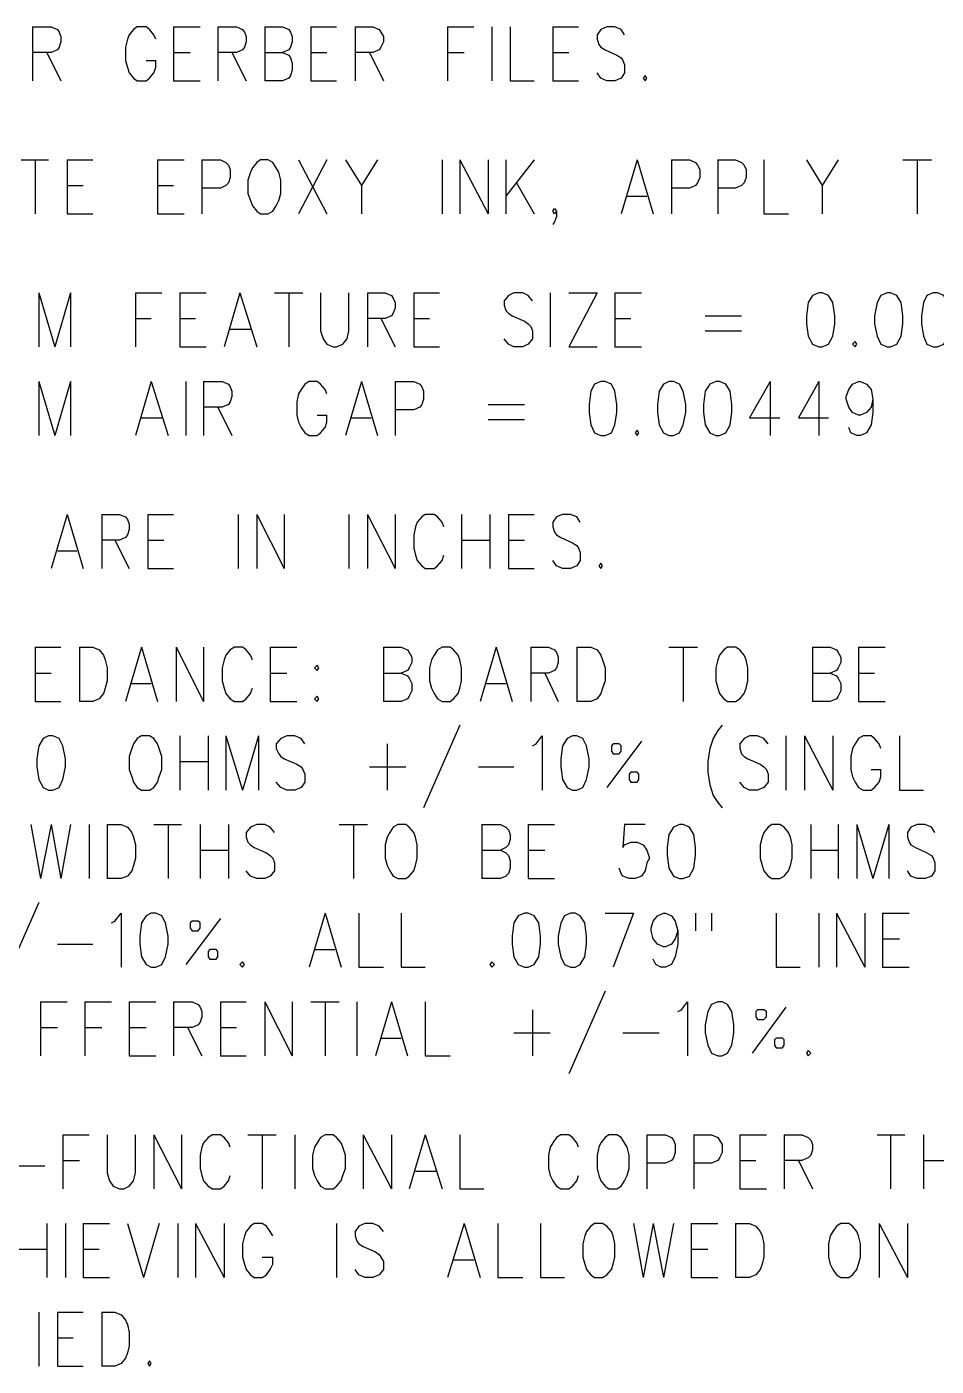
# Model space of a CAD drawing. Extents: x 11.9 to 28.1, y 10.8 to 21.2.
# Drawn here: x 25.146 to 26.172, y 16.639 to 18.15 of the extents above; entities that cross this region are included whole.
import ezdxf

# ---------------------------------------------------------------- set-up
doc = ezdxf.new("R2010")
doc.units = 0
doc.header["$MEASUREMENT"] = 0
doc.layers.add('LAYNR1', color=2, linetype='Continuous')

msp = doc.modelspace()

# ---------------------------------------------------------------- linework, layer by layer
at = {"layer": 'LAYNR1', "color": 7}
for points in [[(25.153, 18.15), (25.153, 18.089)], [(25.153, 18.15), (25.174, 18.15), (25.181, 18.147), (25.183, 18.144), (25.185, 18.139), (25.185, 18.133), (25.183, 18.127), (25.181, 18.124), (25.174, 18.121), (25.153, 18.121)], [(25.292, 18.136), (25.29, 18.141), (25.285, 18.147), (25.281, 18.15), (25.271, 18.15), (25.267, 18.147), (25.262, 18.141), (25.26, 18.136)], [(25.312, 18.15), (25.312, 18.089)], [(25.312, 18.15), (25.342, 18.15)], [(25.362, 18.15), (25.362, 18.089)], [(25.362, 18.15), (25.383, 18.15), (25.39, 18.147), (25.392, 18.144), (25.394, 18.139), (25.394, 18.133), (25.392, 18.127), (25.39, 18.124), (25.383, 18.121), (25.362, 18.121)], [(25.415, 18.15), (25.415, 18.089)], [(25.415, 18.15), (25.435, 18.15), (25.442, 18.147), (25.444, 18.144), (25.446, 18.139), (25.446, 18.133), (25.444, 18.127), (25.442, 18.124), (25.435, 18.121)], [(25.467, 18.15), (25.467, 18.089)], [(25.467, 18.15), (25.496, 18.15)], [(25.517, 18.15), (25.517, 18.089)], [(25.517, 18.15), (25.537, 18.15), (25.544, 18.147), (25.546, 18.144), (25.549, 18.139), (25.549, 18.133), (25.546, 18.127), (25.544, 18.124), (25.537, 18.121), (25.517, 18.121)], [(25.621, 18.15), (25.621, 18.089)], [(25.621, 18.15), (25.651, 18.15)], [(25.671, 18.15), (25.671, 18.089)], [(25.692, 18.15), (25.692, 18.089)], [(25.74, 18.15), (25.74, 18.089)], [(25.74, 18.15), (25.769, 18.15)], [(25.821, 18.141), (25.817, 18.147), (25.81, 18.15), (25.801, 18.15), (25.794, 18.147), (25.79, 18.141), (25.79, 18.136)], [(25.26, 18.136), (25.258, 18.127), (25.258, 18.112)], [(25.79, 18.136), (25.792, 18.13), (25.794, 18.127), (25.799, 18.124), (25.812, 18.118), (25.817, 18.115), (25.819, 18.112)], [(25.169, 18.121), (25.185, 18.089)], [(25.312, 18.121), (25.331, 18.121)], [(25.378, 18.121), (25.394, 18.089)], [(25.415, 18.121), (25.435, 18.121), (25.442, 18.118), (25.444, 18.115), (25.446, 18.109), (25.446, 18.101), (25.444, 18.095), (25.442, 18.092), (25.435, 18.089)], [(25.467, 18.121), (25.485, 18.121)], [(25.533, 18.121), (25.549, 18.089)], [(25.621, 18.121), (25.64, 18.121)], [(25.74, 18.121), (25.758, 18.121)], [(25.258, 18.112), (25.26, 18.104), (25.262, 18.098), (25.267, 18.092), (25.271, 18.089)], [(25.281, 18.089), (25.285, 18.092), (25.29, 18.098), (25.292, 18.104), (25.292, 18.112)], [(25.281, 18.112), (25.292, 18.112)], [(25.819, 18.112), (25.821, 18.107), (25.821, 18.098), (25.817, 18.092), (25.81, 18.089)], [(25.271, 18.089), (25.281, 18.089)], [(25.312, 18.089), (25.342, 18.089)], [(25.435, 18.089), (25.415, 18.089)], [(25.467, 18.089), (25.496, 18.089)], [(25.692, 18.089), (25.719, 18.089)], [(25.74, 18.089), (25.769, 18.089)], [(25.801, 18.089), (25.794, 18.092), (25.79, 18.098)], [(25.81, 18.089), (25.801, 18.089)], [(25.844, 18.095), (25.842, 18.092), (25.844, 18.089)], [(25.844, 18.089), (25.846, 18.092), (25.844, 18.095)], [(25.14, 18), (25.171, 18)], [(25.156, 18), (25.156, 17.939)], [(25.192, 18), (25.192, 17.939)], [(25.192, 18), (25.221, 18)], [(25.294, 18), (25.294, 17.939)], [(25.294, 18), (25.324, 18)], [(25.344, 18), (25.344, 17.939)], [(25.344, 18), (25.365, 18), (25.371, 17.997), (25.374, 17.994), (25.376, 17.989), (25.376, 17.98), (25.374, 17.974), (25.371, 17.971), (25.365, 17.968), (25.344, 17.968)], [(25.41, 18), (25.406, 17.997), (25.401, 17.991), (25.399, 17.986)], [(25.431, 17.986), (25.428, 17.991), (25.424, 17.997), (25.419, 18), (25.41, 18)], [(25.453, 18), (25.485, 17.939)], [(25.485, 18), (25.453, 17.939)], [(25.506, 18), (25.524, 17.971), (25.524, 17.939)], [(25.542, 18), (25.524, 17.971)], [(25.615, 18), (25.615, 17.939)], [(25.635, 18), (25.635, 17.939)], [(25.635, 18), (25.667, 17.939)], [(25.667, 18), (25.667, 17.939)], [(25.687, 18), (25.687, 17.939)], [(25.719, 18), (25.687, 17.959)], [(25.835, 18), (25.817, 17.939)], [(25.835, 18), (25.853, 17.939)], [(25.874, 18), (25.874, 17.939)], [(25.874, 18), (25.894, 18), (25.901, 17.997), (25.903, 17.994), (25.906, 17.989), (25.906, 17.98), (25.903, 17.974), (25.901, 17.971), (25.894, 17.968), (25.874, 17.968)], [(25.926, 18), (25.926, 17.939)], [(25.926, 18), (25.946, 18), (25.953, 17.997), (25.956, 17.994), (25.958, 17.989), (25.958, 17.98), (25.956, 17.974), (25.953, 17.971), (25.946, 17.968), (25.926, 17.968)], [(25.978, 18), (25.978, 17.939)], [(26.026, 18), (26.044, 17.971), (26.044, 17.939)], [(26.062, 18), (26.044, 17.971)], [(26.135, 18), (26.167, 18)], [(26.151, 18), (26.151, 17.939)], [(25.399, 17.986), (25.396, 17.977), (25.396, 17.962)], [(25.433, 17.962), (25.433, 17.977), (25.431, 17.986)], [(25.192, 17.971), (25.21, 17.971)], [(25.294, 17.971), (25.312, 17.971)], [(25.699, 17.974), (25.719, 17.939)], [(25.396, 17.962), (25.399, 17.954), (25.401, 17.948), (25.406, 17.942), (25.41, 17.939)], [(25.419, 17.939), (25.424, 17.942), (25.428, 17.948), (25.431, 17.954), (25.433, 17.962)], [(25.824, 17.959), (25.846, 17.959)], [(25.192, 17.939), (25.221, 17.939)], [(25.294, 17.939), (25.324, 17.939)], [(25.41, 17.939), (25.419, 17.939)], [(25.742, 17.939), (25.74, 17.942), (25.742, 17.945), (25.744, 17.942), (25.744, 17.936), (25.742, 17.93), (25.74, 17.927)], [(25.744, 17.942), (25.742, 17.939)], [(25.978, 17.939), (26.006, 17.939)], [(25.16, 17.85), (25.16, 17.789)], [(25.16, 17.85), (25.178, 17.789)], [(25.196, 17.85), (25.178, 17.789)], [(25.196, 17.85), (25.196, 17.789)], [(25.269, 17.85), (25.269, 17.789)], [(25.269, 17.85), (25.299, 17.85)], [(25.319, 17.85), (25.319, 17.789)], [(25.319, 17.85), (25.349, 17.85)], [(25.387, 17.85), (25.369, 17.789)], [(25.387, 17.85), (25.406, 17.789)], [(25.426, 17.85), (25.458, 17.85)], [(25.442, 17.85), (25.442, 17.789)], [(25.478, 17.85), (25.478, 17.807), (25.481, 17.798), (25.485, 17.792), (25.492, 17.789)], [(25.496, 17.789), (25.503, 17.792), (25.508, 17.798), (25.51, 17.807), (25.51, 17.85)], [(25.531, 17.85), (25.531, 17.789)], [(25.531, 17.85), (25.551, 17.85), (25.558, 17.847), (25.56, 17.844), (25.562, 17.839), (25.562, 17.833), (25.56, 17.827), (25.558, 17.824), (25.551, 17.821), (25.531, 17.821)], [(25.583, 17.85), (25.583, 17.789)], [(25.583, 17.85), (25.612, 17.85)], [(25.717, 17.841), (25.712, 17.847), (25.706, 17.85), (25.696, 17.85), (25.69, 17.847), (25.685, 17.841), (25.685, 17.836)], [(25.737, 17.85), (25.737, 17.789)], [(25.79, 17.85), (25.758, 17.789)], [(25.758, 17.85), (25.79, 17.85)], [(25.81, 17.85), (25.81, 17.789)], [(25.81, 17.85), (25.84, 17.85)], [(26.04, 17.85), (26.033, 17.847), (26.028, 17.839), (26.026, 17.824), (26.026, 17.815), (26.028, 17.801), (26.033, 17.792), (26.04, 17.789)], [(26.044, 17.789), (26.051, 17.792), (26.056, 17.801), (26.058, 17.815), (26.058, 17.824), (26.056, 17.839), (26.051, 17.847), (26.044, 17.85), (26.04, 17.85)], [(26.117, 17.85), (26.11, 17.847), (26.106, 17.839), (26.103, 17.824), (26.103, 17.815), (26.106, 17.801), (26.11, 17.792), (26.117, 17.789)], [(26.121, 17.789), (26.128, 17.792), (26.133, 17.801), (26.135, 17.815), (26.135, 17.824), (26.133, 17.839), (26.128, 17.847), (26.121, 17.85), (26.117, 17.85)], [(26.169, 17.85), (26.162, 17.847), (26.158, 17.839), (26.156, 17.824), (26.156, 17.815), (26.158, 17.801), (26.162, 17.792), (26.169, 17.789)], [(26.174, 17.789), (26.181, 17.792), (26.185, 17.801), (26.187, 17.815), (26.187, 17.824), (26.185, 17.839), (26.181, 17.847), (26.174, 17.85), (26.169, 17.85)], [(25.685, 17.836), (25.687, 17.83), (25.69, 17.827), (25.694, 17.824), (25.708, 17.818), (25.712, 17.815), (25.715, 17.812)], [(25.269, 17.821), (25.287, 17.821)], [(25.319, 17.821), (25.337, 17.821)], [(25.546, 17.821), (25.562, 17.789)], [(25.583, 17.821), (25.601, 17.821)], [(25.81, 17.821), (25.828, 17.821)], [(25.912, 17.824), (25.953, 17.824)], [(25.376, 17.809), (25.399, 17.809)], [(25.715, 17.812), (25.717, 17.807), (25.717, 17.798), (25.712, 17.792), (25.706, 17.789)], [(25.912, 17.807), (25.953, 17.807)], [(25.319, 17.789), (25.349, 17.789)], [(25.492, 17.789), (25.496, 17.789)], [(25.583, 17.789), (25.612, 17.789)], [(25.696, 17.789), (25.69, 17.792), (25.685, 17.798)], [(25.706, 17.789), (25.696, 17.789)], [(25.758, 17.789), (25.79, 17.789)], [(25.81, 17.789), (25.84, 17.789)], [(26.04, 17.789), (26.044, 17.789)], [(26.081, 17.795), (26.078, 17.792), (26.081, 17.789)], [(26.081, 17.789), (26.083, 17.792), (26.081, 17.795)], [(26.117, 17.789), (26.121, 17.789)], [(26.169, 17.789), (26.174, 17.789)], [(25.16, 17.75), (25.16, 17.689)], [(25.16, 17.75), (25.178, 17.689)], [(25.196, 17.75), (25.178, 17.689)], [(25.196, 17.75), (25.196, 17.689)], [(25.287, 17.75), (25.269, 17.689)], [(25.287, 17.75), (25.306, 17.689)], [(25.326, 17.75), (25.326, 17.689)], [(25.346, 17.75), (25.346, 17.689)], [(25.346, 17.75), (25.367, 17.75), (25.374, 17.747), (25.376, 17.744), (25.378, 17.739), (25.378, 17.733), (25.376, 17.727), (25.374, 17.724), (25.367, 17.721), (25.346, 17.721)], [(25.485, 17.736), (25.483, 17.741), (25.478, 17.747), (25.474, 17.75), (25.465, 17.75), (25.46, 17.747), (25.456, 17.741), (25.453, 17.736)], [(25.524, 17.75), (25.506, 17.689)], [(25.524, 17.75), (25.542, 17.689)], [(25.562, 17.75), (25.562, 17.689)], [(25.562, 17.75), (25.583, 17.75), (25.59, 17.747), (25.592, 17.744), (25.594, 17.739), (25.594, 17.73), (25.592, 17.724), (25.59, 17.721), (25.583, 17.718), (25.562, 17.718)], [(25.794, 17.75), (25.787, 17.747), (25.783, 17.739), (25.781, 17.724), (25.781, 17.715), (25.783, 17.701), (25.787, 17.692), (25.794, 17.689)], [(25.799, 17.689), (25.806, 17.692), (25.81, 17.701), (25.812, 17.715), (25.812, 17.724), (25.81, 17.739), (25.806, 17.747), (25.799, 17.75), (25.794, 17.75)], [(25.871, 17.75), (25.865, 17.747), (25.86, 17.739), (25.858, 17.724), (25.858, 17.715), (25.86, 17.701), (25.865, 17.692), (25.871, 17.689)], [(25.876, 17.689), (25.883, 17.692), (25.887, 17.701), (25.89, 17.715), (25.89, 17.724), (25.887, 17.739), (25.883, 17.747), (25.876, 17.75), (25.871, 17.75)], [(25.924, 17.75), (25.917, 17.747), (25.912, 17.739), (25.91, 17.724), (25.91, 17.715), (25.912, 17.701), (25.917, 17.692), (25.924, 17.689)], [(25.928, 17.689), (25.935, 17.692), (25.94, 17.701), (25.942, 17.715), (25.942, 17.724), (25.94, 17.739), (25.935, 17.747), (25.928, 17.75), (25.924, 17.75)], [(25.985, 17.75), (25.962, 17.709), (25.996, 17.709)], [(25.985, 17.75), (25.985, 17.689)], [(26.04, 17.75), (26.017, 17.709), (26.051, 17.709)], [(26.04, 17.75), (26.04, 17.689)], [(26.085, 17.712), (26.078, 17.715), (26.074, 17.721), (26.071, 17.73), (26.071, 17.733), (26.074, 17.741), (26.078, 17.747), (26.085, 17.75), (26.087, 17.75), (26.094, 17.747), (26.099, 17.741), (26.101, 17.73), (26.101, 17.715), (26.099, 17.701), (26.094, 17.692), (26.087, 17.689)], [(25.453, 17.736), (25.451, 17.727), (25.451, 17.712)], [(26.101, 17.73), (26.099, 17.721), (26.094, 17.715), (26.087, 17.712)], [(25.276, 17.709), (25.299, 17.709)], [(25.362, 17.721), (25.378, 17.689)], [(25.451, 17.712), (25.453, 17.704), (25.456, 17.698), (25.46, 17.692), (25.465, 17.689)], [(25.474, 17.689), (25.478, 17.692), (25.483, 17.698), (25.485, 17.704), (25.485, 17.712)], [(25.474, 17.712), (25.485, 17.712)], [(25.512, 17.709), (25.535, 17.709)], [(25.667, 17.724), (25.708, 17.724)], [(26.087, 17.712), (26.085, 17.712)], [(25.667, 17.707), (25.708, 17.707)], [(25.835, 17.695), (25.833, 17.692), (25.835, 17.689)], [(25.835, 17.689), (25.837, 17.692), (25.835, 17.695)], [(26.083, 17.689), (26.076, 17.692), (26.074, 17.698)], [(25.465, 17.689), (25.474, 17.689)], [(25.794, 17.689), (25.799, 17.689)], [(25.871, 17.689), (25.876, 17.689)], [(25.924, 17.689), (25.928, 17.689)], [(26.087, 17.689), (26.083, 17.689)], [(25.192, 17.6), (25.174, 17.539)], [(25.192, 17.6), (25.21, 17.539)], [(25.231, 17.6), (25.231, 17.539)], [(25.231, 17.6), (25.251, 17.6), (25.258, 17.597), (25.26, 17.594), (25.262, 17.589), (25.262, 17.583), (25.26, 17.577), (25.258, 17.574), (25.251, 17.571), (25.231, 17.571)], [(25.283, 17.6), (25.283, 17.539)], [(25.283, 17.6), (25.312, 17.6)], [(25.385, 17.6), (25.385, 17.539)], [(25.406, 17.6), (25.406, 17.539)], [(25.406, 17.6), (25.437, 17.539)], [(25.437, 17.6), (25.437, 17.539)], [(25.51, 17.6), (25.51, 17.539)], [(25.531, 17.6), (25.531, 17.539)], [(25.531, 17.6), (25.562, 17.539)], [(25.562, 17.6), (25.562, 17.539)], [(25.617, 17.586), (25.615, 17.591), (25.61, 17.597), (25.606, 17.6), (25.596, 17.6), (25.592, 17.597), (25.587, 17.591), (25.585, 17.586)], [(25.637, 17.6), (25.637, 17.539)], [(25.669, 17.6), (25.669, 17.539)], [(25.69, 17.6), (25.69, 17.539)], [(25.69, 17.6), (25.719, 17.6)], [(25.771, 17.591), (25.767, 17.597), (25.76, 17.6), (25.751, 17.6), (25.744, 17.597), (25.74, 17.591), (25.74, 17.586)], [(25.585, 17.586), (25.583, 17.577), (25.583, 17.562)], [(25.74, 17.586), (25.742, 17.58), (25.744, 17.577), (25.749, 17.574), (25.762, 17.568), (25.767, 17.565), (25.769, 17.562)], [(25.181, 17.559), (25.203, 17.559)], [(25.246, 17.571), (25.262, 17.539)], [(25.283, 17.571), (25.301, 17.571)], [(25.583, 17.562), (25.585, 17.554), (25.587, 17.548), (25.592, 17.542), (25.596, 17.539)], [(25.637, 17.571), (25.669, 17.571)], [(25.69, 17.571), (25.708, 17.571)], [(25.769, 17.562), (25.771, 17.557), (25.771, 17.548), (25.767, 17.542), (25.76, 17.539)], [(25.606, 17.539), (25.61, 17.542), (25.615, 17.548), (25.617, 17.554)], [(25.751, 17.539), (25.744, 17.542), (25.74, 17.548)], [(25.794, 17.545), (25.792, 17.542), (25.794, 17.539)], [(25.794, 17.539), (25.796, 17.542), (25.794, 17.545)], [(25.283, 17.539), (25.312, 17.539)], [(25.596, 17.539), (25.606, 17.539)], [(25.69, 17.539), (25.719, 17.539)], [(25.76, 17.539), (25.751, 17.539)], [(25.156, 17.45), (25.156, 17.389)], [(25.156, 17.45), (25.185, 17.45)], [(25.206, 17.45), (25.206, 17.389)], [(25.206, 17.45), (25.221, 17.45), (25.228, 17.447), (25.233, 17.441), (25.235, 17.436)], [(25.276, 17.45), (25.258, 17.389)], [(25.276, 17.45), (25.294, 17.389)], [(25.315, 17.45), (25.315, 17.389)], [(25.315, 17.45), (25.346, 17.389)], [(25.346, 17.45), (25.346, 17.389)], [(25.401, 17.436), (25.399, 17.441), (25.394, 17.447), (25.39, 17.45), (25.381, 17.45), (25.376, 17.447), (25.371, 17.441), (25.369, 17.436)], [(25.421, 17.45), (25.421, 17.389)], [(25.421, 17.45), (25.451, 17.45)], [(25.549, 17.45), (25.549, 17.389)], [(25.549, 17.45), (25.569, 17.45), (25.576, 17.447), (25.578, 17.444), (25.581, 17.439), (25.581, 17.433), (25.578, 17.427), (25.576, 17.424), (25.569, 17.421)], [(25.615, 17.45), (25.61, 17.447), (25.606, 17.441), (25.603, 17.436)], [(25.635, 17.436), (25.633, 17.441), (25.628, 17.447), (25.624, 17.45), (25.615, 17.45)], [(25.676, 17.45), (25.658, 17.389)], [(25.676, 17.45), (25.694, 17.389)], [(25.715, 17.45), (25.715, 17.389)], [(25.715, 17.45), (25.735, 17.45), (25.742, 17.447), (25.744, 17.444), (25.746, 17.439), (25.746, 17.433), (25.744, 17.427), (25.742, 17.424), (25.735, 17.421), (25.715, 17.421)], [(25.767, 17.45), (25.767, 17.389)], [(25.767, 17.45), (25.783, 17.45), (25.79, 17.447), (25.794, 17.441), (25.796, 17.436)], [(25.871, 17.45), (25.903, 17.45)], [(25.887, 17.45), (25.887, 17.389)], [(25.937, 17.45), (25.933, 17.447), (25.928, 17.441), (25.926, 17.436)], [(25.958, 17.436), (25.956, 17.441), (25.951, 17.447), (25.946, 17.45), (25.937, 17.45)], [(26.033, 17.45), (26.033, 17.389)], [(26.033, 17.45), (26.053, 17.45), (26.06, 17.447), (26.062, 17.444), (26.065, 17.439), (26.065, 17.433), (26.062, 17.427), (26.06, 17.424), (26.053, 17.421)], [(26.085, 17.45), (26.085, 17.389)], [(26.085, 17.45), (26.115, 17.45)], [(25.235, 17.436), (25.237, 17.427), (25.237, 17.412)], [(25.369, 17.436), (25.367, 17.427), (25.367, 17.412)], [(25.603, 17.436), (25.601, 17.427), (25.601, 17.412)], [(25.637, 17.412), (25.637, 17.427), (25.635, 17.436)], [(25.796, 17.436), (25.799, 17.427), (25.799, 17.412)], [(25.926, 17.436), (25.924, 17.427), (25.924, 17.412)], [(25.96, 17.412), (25.96, 17.427), (25.958, 17.436)], [(25.156, 17.421), (25.174, 17.421)], [(25.237, 17.412), (25.235, 17.404), (25.233, 17.398), (25.228, 17.392), (25.221, 17.389)], [(25.265, 17.409), (25.287, 17.409)], [(25.367, 17.412), (25.369, 17.404), (25.371, 17.398), (25.376, 17.392), (25.381, 17.389)], [(25.421, 17.421), (25.44, 17.421)], [(25.549, 17.421), (25.569, 17.421), (25.576, 17.418), (25.578, 17.415), (25.581, 17.409), (25.581, 17.401), (25.578, 17.395), (25.576, 17.392), (25.569, 17.389)], [(25.601, 17.412), (25.603, 17.404), (25.606, 17.398), (25.61, 17.392), (25.615, 17.389)], [(25.624, 17.389), (25.628, 17.392), (25.633, 17.398), (25.635, 17.404), (25.637, 17.412)], [(25.665, 17.409), (25.687, 17.409)], [(25.731, 17.421), (25.746, 17.389)], [(25.799, 17.412), (25.796, 17.404), (25.794, 17.398), (25.79, 17.392), (25.783, 17.389)], [(25.924, 17.412), (25.926, 17.404), (25.928, 17.398), (25.933, 17.392), (25.937, 17.389)], [(25.946, 17.389), (25.951, 17.392), (25.956, 17.398), (25.958, 17.404), (25.96, 17.412)], [(26.033, 17.421), (26.053, 17.421), (26.06, 17.418), (26.062, 17.415), (26.065, 17.409), (26.065, 17.401), (26.062, 17.395), (26.06, 17.392), (26.053, 17.389)], [(26.085, 17.421), (26.103, 17.421)], [(25.39, 17.389), (25.394, 17.392), (25.399, 17.398), (25.401, 17.404)], [(25.474, 17.395), (25.471, 17.392), (25.474, 17.389)], [(25.474, 17.389), (25.476, 17.392), (25.474, 17.395)], [(25.156, 17.389), (25.185, 17.389)], [(25.221, 17.389), (25.206, 17.389)], [(25.381, 17.389), (25.39, 17.389)], [(25.421, 17.389), (25.451, 17.389)], [(25.569, 17.389), (25.549, 17.389)], [(25.615, 17.389), (25.624, 17.389)], [(25.783, 17.389), (25.767, 17.389)], [(25.937, 17.389), (25.946, 17.389)], [(26.053, 17.389), (26.033, 17.389)], [(26.085, 17.389), (26.115, 17.389)], [(25.635, 17.362), (25.594, 17.269)], [(25.931, 17.362), (25.926, 17.356), (25.921, 17.347), (25.917, 17.336)], [(25.171, 17.35), (25.165, 17.347), (25.16, 17.339), (25.158, 17.324), (25.158, 17.315), (25.16, 17.301), (25.165, 17.292), (25.171, 17.289)], [(25.176, 17.289), (25.183, 17.292), (25.187, 17.301), (25.19, 17.315), (25.19, 17.324), (25.187, 17.339), (25.183, 17.347), (25.176, 17.35), (25.171, 17.35)], [(25.276, 17.35), (25.271, 17.347), (25.267, 17.341), (25.265, 17.336)], [(25.296, 17.336), (25.294, 17.341), (25.29, 17.347), (25.285, 17.35), (25.276, 17.35)], [(25.319, 17.35), (25.319, 17.289)], [(25.351, 17.35), (25.351, 17.289)], [(25.371, 17.35), (25.371, 17.289)], [(25.371, 17.35), (25.39, 17.289)], [(25.408, 17.35), (25.39, 17.289)], [(25.408, 17.35), (25.408, 17.289)], [(25.46, 17.341), (25.456, 17.347), (25.449, 17.35), (25.44, 17.35), (25.433, 17.347), (25.428, 17.341), (25.428, 17.336)], [(25.717, 17.339), (25.721, 17.341), (25.728, 17.35), (25.728, 17.289)], [(25.762, 17.35), (25.756, 17.347), (25.751, 17.339), (25.749, 17.324), (25.749, 17.315), (25.751, 17.301), (25.756, 17.292), (25.762, 17.289)], [(25.767, 17.289), (25.774, 17.292), (25.778, 17.301), (25.781, 17.315), (25.781, 17.324), (25.778, 17.339), (25.774, 17.347), (25.767, 17.35), (25.762, 17.35)], [(25.983, 17.341), (25.978, 17.347), (25.971, 17.35), (25.962, 17.35), (25.956, 17.347), (25.951, 17.341), (25.951, 17.336)], [(26.003, 17.35), (26.003, 17.289)], [(26.024, 17.35), (26.024, 17.289)], [(26.024, 17.35), (26.056, 17.289)], [(26.056, 17.35), (26.056, 17.289)], [(26.11, 17.336), (26.108, 17.341), (26.103, 17.347), (26.099, 17.35), (26.09, 17.35), (26.085, 17.347), (26.081, 17.341), (26.078, 17.336)], [(26.131, 17.35), (26.131, 17.289)], [(25.265, 17.336), (25.262, 17.327), (25.262, 17.312)], [(25.299, 17.312), (25.299, 17.327), (25.296, 17.336)], [(25.428, 17.336), (25.431, 17.33), (25.433, 17.327), (25.437, 17.324), (25.451, 17.318), (25.456, 17.315), (25.458, 17.312)], [(25.553, 17.341), (25.553, 17.289)], [(25.84, 17.344), (25.801, 17.292)], [(25.917, 17.336), (25.915, 17.321), (25.915, 17.309), (25.917, 17.295), (25.921, 17.283), (25.926, 17.275), (25.931, 17.269)], [(25.951, 17.336), (25.953, 17.33), (25.956, 17.327), (25.96, 17.324), (25.974, 17.318), (25.978, 17.315), (25.981, 17.312)], [(26.078, 17.336), (26.076, 17.327), (26.076, 17.312)], [(25.319, 17.321), (25.351, 17.321)], [(25.262, 17.312), (25.265, 17.304), (25.267, 17.298), (25.271, 17.292), (25.276, 17.289)], [(25.285, 17.289), (25.29, 17.292), (25.294, 17.298), (25.296, 17.304), (25.299, 17.312)], [(25.458, 17.312), (25.46, 17.307), (25.46, 17.298), (25.456, 17.292), (25.449, 17.289)], [(25.533, 17.315), (25.574, 17.315)], [(25.656, 17.315), (25.696, 17.315)], [(25.981, 17.312), (25.983, 17.307), (25.983, 17.298), (25.978, 17.292), (25.971, 17.289)], [(26.076, 17.312), (26.078, 17.304), (26.081, 17.298), (26.085, 17.292), (26.09, 17.289)], [(26.099, 17.289), (26.103, 17.292), (26.108, 17.298), (26.11, 17.304), (26.11, 17.312)], [(26.099, 17.312), (26.11, 17.312)], [(25.171, 17.289), (25.176, 17.289)], [(25.276, 17.289), (25.285, 17.289)], [(25.44, 17.289), (25.433, 17.292), (25.428, 17.298)], [(25.449, 17.289), (25.44, 17.289)], [(25.762, 17.289), (25.767, 17.289)], [(25.962, 17.289), (25.956, 17.292), (25.951, 17.298)], [(25.971, 17.289), (25.962, 17.289)], [(26.09, 17.289), (26.099, 17.289)], [(26.131, 17.289), (26.158, 17.289)], [(25.151, 17.25), (25.162, 17.189)], [(25.174, 17.25), (25.162, 17.189)], [(25.174, 17.25), (25.185, 17.189)], [(25.196, 17.25), (25.185, 17.189)], [(25.217, 17.25), (25.217, 17.189)], [(25.237, 17.25), (25.237, 17.189)], [(25.237, 17.25), (25.253, 17.25), (25.26, 17.247), (25.265, 17.241), (25.267, 17.236)], [(25.29, 17.25), (25.321, 17.25)], [(25.306, 17.25), (25.306, 17.189)], [(25.342, 17.25), (25.342, 17.189)], [(25.374, 17.25), (25.374, 17.189)], [(25.426, 17.241), (25.421, 17.247), (25.415, 17.25), (25.406, 17.25), (25.399, 17.247), (25.394, 17.241), (25.394, 17.236)], [(25.499, 17.25), (25.531, 17.25)], [(25.515, 17.25), (25.515, 17.189)], [(25.565, 17.25), (25.56, 17.247), (25.556, 17.241), (25.553, 17.236)], [(25.585, 17.236), (25.583, 17.241), (25.578, 17.247), (25.574, 17.25), (25.565, 17.25)], [(25.66, 17.25), (25.66, 17.189)], [(25.66, 17.25), (25.681, 17.25), (25.687, 17.247), (25.69, 17.244), (25.692, 17.239), (25.692, 17.233), (25.69, 17.227), (25.687, 17.224), (25.681, 17.221)], [(25.712, 17.25), (25.712, 17.189)], [(25.712, 17.25), (25.742, 17.25)], [(25.844, 17.25), (25.821, 17.25), (25.819, 17.224), (25.821, 17.227), (25.828, 17.23), (25.835, 17.23), (25.842, 17.227), (25.846, 17.221), (25.849, 17.212)], [(25.883, 17.25), (25.876, 17.247), (25.871, 17.239), (25.869, 17.224), (25.869, 17.215), (25.871, 17.201), (25.876, 17.192), (25.883, 17.189)], [(25.887, 17.189), (25.894, 17.192), (25.899, 17.201), (25.901, 17.215), (25.901, 17.224), (25.899, 17.239), (25.894, 17.247), (25.887, 17.25), (25.883, 17.25)], [(25.987, 17.25), (25.983, 17.247), (25.978, 17.241), (25.976, 17.236)], [(26.008, 17.236), (26.006, 17.241), (26.001, 17.247), (25.996, 17.25), (25.987, 17.25)], [(26.031, 17.25), (26.031, 17.189)], [(26.062, 17.25), (26.062, 17.189)], [(26.083, 17.25), (26.083, 17.189)], [(26.083, 17.25), (26.101, 17.189)], [(26.119, 17.25), (26.101, 17.189)], [(26.119, 17.25), (26.119, 17.189)], [(26.171, 17.241), (26.167, 17.247), (26.16, 17.25), (26.151, 17.25), (26.144, 17.247), (26.14, 17.241), (26.14, 17.236)], [(25.267, 17.236), (25.269, 17.227), (25.269, 17.212)], [(25.394, 17.236), (25.396, 17.23), (25.399, 17.227), (25.403, 17.224), (25.417, 17.218), (25.421, 17.215), (25.424, 17.212)], [(25.553, 17.236), (25.551, 17.227), (25.551, 17.212)], [(25.587, 17.212), (25.587, 17.227), (25.585, 17.236)], [(25.976, 17.236), (25.974, 17.227), (25.974, 17.212)], [(26.01, 17.212), (26.01, 17.227), (26.008, 17.236)], [(26.14, 17.236), (26.142, 17.23), (26.144, 17.227), (26.149, 17.224), (26.162, 17.218), (26.167, 17.215), (26.169, 17.212)], [(25.269, 17.212), (25.267, 17.204), (25.265, 17.198), (25.26, 17.192), (25.253, 17.189)], [(25.342, 17.221), (25.374, 17.221)], [(25.424, 17.212), (25.426, 17.207), (25.426, 17.198), (25.421, 17.192), (25.415, 17.189)], [(25.551, 17.212), (25.553, 17.204), (25.556, 17.198), (25.56, 17.192), (25.565, 17.189)], [(25.574, 17.189), (25.578, 17.192), (25.583, 17.198), (25.585, 17.204), (25.587, 17.212)], [(25.66, 17.221), (25.681, 17.221), (25.687, 17.218), (25.69, 17.215), (25.692, 17.209), (25.692, 17.201), (25.69, 17.195), (25.687, 17.192), (25.681, 17.189)], [(25.712, 17.221), (25.731, 17.221)], [(25.849, 17.212), (25.846, 17.207), (25.844, 17.198), (25.84, 17.192), (25.833, 17.189)], [(25.974, 17.212), (25.976, 17.204), (25.978, 17.198), (25.983, 17.192), (25.987, 17.189)], [(25.996, 17.189), (26.001, 17.192), (26.006, 17.198), (26.008, 17.204), (26.01, 17.212)], [(26.031, 17.221), (26.062, 17.221)], [(26.169, 17.212), (26.171, 17.207), (26.171, 17.198), (26.167, 17.192), (26.16, 17.189)], [(25.406, 17.189), (25.399, 17.192), (25.394, 17.198)], [(25.826, 17.189), (25.819, 17.192), (25.817, 17.195), (25.815, 17.201)], [(26.151, 17.189), (26.144, 17.192), (26.14, 17.198)], [(25.253, 17.189), (25.237, 17.189)], [(25.415, 17.189), (25.406, 17.189)], [(25.565, 17.189), (25.574, 17.189)], [(25.681, 17.189), (25.66, 17.189)], [(25.712, 17.189), (25.742, 17.189)], [(25.833, 17.189), (25.826, 17.189)], [(25.883, 17.189), (25.887, 17.189)], [(25.987, 17.189), (25.996, 17.189)], [(26.16, 17.189), (26.151, 17.189)], [(25.16, 17.162), (25.119, 17.069)], [(25.242, 17.139), (25.246, 17.141), (25.253, 17.15), (25.253, 17.089)], [(25.287, 17.15), (25.281, 17.147), (25.276, 17.139), (25.274, 17.124), (25.274, 17.115), (25.276, 17.101), (25.281, 17.092), (25.287, 17.089)], [(25.292, 17.089), (25.299, 17.092), (25.303, 17.101), (25.306, 17.115), (25.306, 17.124), (25.303, 17.139), (25.299, 17.147), (25.292, 17.15), (25.287, 17.15)], [(25.483, 17.15), (25.465, 17.089)], [(25.483, 17.15), (25.501, 17.089)], [(25.521, 17.15), (25.521, 17.089)], [(25.569, 17.15), (25.569, 17.089)], [(25.708, 17.15), (25.701, 17.147), (25.696, 17.139), (25.694, 17.124), (25.694, 17.115), (25.696, 17.101), (25.701, 17.092), (25.708, 17.089)], [(25.712, 17.089), (25.719, 17.092), (25.724, 17.101), (25.726, 17.115), (25.726, 17.124), (25.724, 17.139), (25.719, 17.147), (25.712, 17.15), (25.708, 17.15)], [(25.76, 17.15), (25.753, 17.147), (25.749, 17.139), (25.746, 17.124), (25.746, 17.115), (25.749, 17.101), (25.753, 17.092), (25.76, 17.089)], [(25.765, 17.089), (25.771, 17.092), (25.776, 17.101), (25.778, 17.115), (25.778, 17.124), (25.776, 17.139), (25.771, 17.147), (25.765, 17.15), (25.76, 17.15)], [(25.799, 17.15), (25.831, 17.15)], [(25.831, 17.15), (25.808, 17.089)], [(25.865, 17.112), (25.858, 17.115), (25.853, 17.121), (25.851, 17.13), (25.851, 17.133), (25.853, 17.141), (25.858, 17.147), (25.865, 17.15), (25.867, 17.15), (25.874, 17.147), (25.878, 17.141), (25.881, 17.13), (25.881, 17.115), (25.878, 17.101), (25.874, 17.092), (25.867, 17.089)], [(25.901, 17.15), (25.901, 17.13)], [(25.919, 17.15), (25.919, 17.13)], [(25.992, 17.15), (25.992, 17.089)], [(26.04, 17.15), (26.04, 17.089)], [(26.06, 17.15), (26.06, 17.089)], [(26.06, 17.15), (26.092, 17.089)], [(26.092, 17.15), (26.092, 17.089)], [(26.112, 17.15), (26.112, 17.089)], [(26.112, 17.15), (26.142, 17.15)], [(25.365, 17.144), (25.326, 17.092)], [(25.881, 17.13), (25.878, 17.121), (25.874, 17.115), (25.867, 17.112)], [(26.112, 17.121), (26.131, 17.121)], [(25.181, 17.115), (25.221, 17.115)], [(25.471, 17.109), (25.494, 17.109)], [(25.867, 17.112), (25.865, 17.112)], [(25.39, 17.095), (25.387, 17.092), (25.39, 17.089)], [(25.39, 17.089), (25.392, 17.092), (25.39, 17.095)], [(25.671, 17.095), (25.669, 17.092), (25.671, 17.089)], [(25.671, 17.089), (25.674, 17.092), (25.671, 17.095)], [(25.862, 17.089), (25.856, 17.092), (25.853, 17.098)], [(25.287, 17.089), (25.292, 17.089)], [(25.521, 17.089), (25.549, 17.089)], [(25.569, 17.089), (25.596, 17.089)], [(25.708, 17.089), (25.712, 17.089)], [(25.76, 17.089), (25.765, 17.089)], [(25.867, 17.089), (25.862, 17.089)], [(25.992, 17.089), (26.019, 17.089)], [(26.112, 17.089), (26.142, 17.089)], [(25.799, 17.062), (25.758, 16.969)], [(25.162, 17.05), (25.162, 16.989)], [(25.162, 17.05), (25.192, 17.05)], [(25.212, 17.05), (25.212, 16.989)], [(25.212, 17.05), (25.242, 17.05)], [(25.262, 17.05), (25.262, 16.989)], [(25.262, 17.05), (25.292, 17.05)], [(25.312, 17.05), (25.312, 16.989)], [(25.312, 17.05), (25.333, 17.05), (25.34, 17.047), (25.342, 17.044), (25.344, 17.039), (25.344, 17.033), (25.342, 17.027), (25.34, 17.024), (25.333, 17.021), (25.312, 17.021)], [(25.365, 17.05), (25.365, 16.989)], [(25.365, 17.05), (25.394, 17.05)], [(25.415, 17.05), (25.415, 16.989)], [(25.415, 17.05), (25.446, 16.989)], [(25.446, 17.05), (25.446, 16.989)], [(25.467, 17.05), (25.499, 17.05)], [(25.483, 17.05), (25.483, 16.989)], [(25.519, 17.05), (25.519, 16.989)], [(25.558, 17.05), (25.54, 16.989)], [(25.558, 17.05), (25.576, 16.989)], [(25.596, 17.05), (25.596, 16.989)], [(25.881, 17.039), (25.885, 17.041), (25.892, 17.05), (25.892, 16.989)], [(25.926, 17.05), (25.919, 17.047), (25.915, 17.039), (25.912, 17.024), (25.912, 17.015), (25.915, 17.001), (25.919, 16.992), (25.926, 16.989)], [(25.931, 16.989), (25.937, 16.992), (25.942, 17.001), (25.944, 17.015), (25.944, 17.024), (25.942, 17.039), (25.937, 17.047), (25.931, 17.05), (25.926, 17.05)], [(25.717, 17.041), (25.717, 16.989)], [(26.003, 17.044), (25.965, 16.992)], [(25.162, 17.021), (25.181, 17.021)], [(25.212, 17.021), (25.231, 17.021)], [(25.262, 17.021), (25.281, 17.021)], [(25.328, 17.021), (25.344, 16.989)], [(25.365, 17.021), (25.383, 17.021)], [(25.696, 17.015), (25.737, 17.015)], [(25.819, 17.015), (25.86, 17.015)], [(25.546, 17.009), (25.569, 17.009)], [(25.262, 16.989), (25.292, 16.989)], [(25.365, 16.989), (25.394, 16.989)], [(25.596, 16.989), (25.624, 16.989)], [(25.926, 16.989), (25.931, 16.989)], [(26.028, 16.995), (26.026, 16.992), (26.028, 16.989)], [(26.028, 16.989), (26.031, 16.992), (26.028, 16.995)], [(25.187, 16.9), (25.187, 16.839)], [(25.187, 16.9), (25.217, 16.9)], [(25.237, 16.9), (25.237, 16.857), (25.24, 16.848), (25.244, 16.842), (25.251, 16.839)], [(25.256, 16.839), (25.262, 16.842), (25.267, 16.848), (25.269, 16.857), (25.269, 16.9)], [(25.29, 16.9), (25.29, 16.839)], [(25.29, 16.9), (25.321, 16.839)], [(25.321, 16.9), (25.321, 16.839)], [(25.376, 16.886), (25.374, 16.891), (25.369, 16.897), (25.365, 16.9), (25.356, 16.9), (25.351, 16.897), (25.346, 16.891), (25.344, 16.886)], [(25.396, 16.9), (25.428, 16.9)], [(25.412, 16.9), (25.412, 16.839)], [(25.449, 16.9), (25.449, 16.839)], [(25.483, 16.9), (25.478, 16.897), (25.474, 16.891), (25.471, 16.886)], [(25.503, 16.886), (25.501, 16.891), (25.496, 16.897), (25.492, 16.9), (25.483, 16.9)], [(25.526, 16.9), (25.526, 16.839)], [(25.526, 16.9), (25.558, 16.839)], [(25.558, 16.9), (25.558, 16.839)], [(25.596, 16.9), (25.578, 16.839)], [(25.596, 16.9), (25.615, 16.839)], [(25.635, 16.9), (25.635, 16.839)], [(25.769, 16.886), (25.767, 16.891), (25.762, 16.897), (25.758, 16.9), (25.749, 16.9), (25.744, 16.897), (25.74, 16.891), (25.737, 16.886)], [(25.803, 16.9), (25.799, 16.897), (25.794, 16.891), (25.792, 16.886)], [(25.824, 16.886), (25.821, 16.891), (25.817, 16.897), (25.812, 16.9), (25.803, 16.9)], [(25.846, 16.9), (25.846, 16.839)], [(25.846, 16.9), (25.867, 16.9), (25.874, 16.897), (25.876, 16.894), (25.878, 16.889), (25.878, 16.88), (25.876, 16.874), (25.874, 16.871), (25.867, 16.868), (25.846, 16.868)], [(25.899, 16.9), (25.899, 16.839)], [(25.899, 16.9), (25.919, 16.9), (25.926, 16.897), (25.928, 16.894), (25.931, 16.889), (25.931, 16.88), (25.928, 16.874), (25.926, 16.871), (25.919, 16.868), (25.899, 16.868)], [(25.951, 16.9), (25.951, 16.839)], [(25.951, 16.9), (25.981, 16.9)], [(26.001, 16.9), (26.001, 16.839)], [(26.001, 16.9), (26.021, 16.9), (26.028, 16.897), (26.031, 16.894), (26.033, 16.889), (26.033, 16.883), (26.031, 16.877), (26.028, 16.874), (26.021, 16.871), (26.001, 16.871)], [(26.106, 16.9), (26.137, 16.9)], [(26.121, 16.9), (26.121, 16.839)], [(26.158, 16.9), (26.158, 16.839)], [(25.344, 16.886), (25.342, 16.877), (25.342, 16.862)], [(25.471, 16.886), (25.469, 16.877), (25.469, 16.862)], [(25.506, 16.862), (25.506, 16.877), (25.503, 16.886)], [(25.737, 16.886), (25.735, 16.877), (25.735, 16.862)], [(25.792, 16.886), (25.79, 16.877), (25.79, 16.862)], [(25.826, 16.862), (25.826, 16.877), (25.824, 16.886)], [(25.126, 16.865), (25.167, 16.865)], [(25.187, 16.871), (25.206, 16.871)], [(25.951, 16.871), (25.969, 16.871)], [(26.017, 16.871), (26.033, 16.839)], [(26.158, 16.871), (26.19, 16.871)], [(25.342, 16.862), (25.344, 16.854), (25.346, 16.848), (25.351, 16.842), (25.356, 16.839)], [(25.365, 16.839), (25.369, 16.842), (25.374, 16.848), (25.376, 16.854)], [(25.469, 16.862), (25.471, 16.854), (25.474, 16.848), (25.478, 16.842), (25.483, 16.839)], [(25.492, 16.839), (25.496, 16.842), (25.501, 16.848), (25.503, 16.854), (25.506, 16.862)], [(25.585, 16.859), (25.608, 16.859)], [(25.735, 16.862), (25.737, 16.854), (25.74, 16.848), (25.744, 16.842), (25.749, 16.839)], [(25.758, 16.839), (25.762, 16.842), (25.767, 16.848), (25.769, 16.854)], [(25.79, 16.862), (25.792, 16.854), (25.794, 16.848), (25.799, 16.842), (25.803, 16.839)], [(25.812, 16.839), (25.817, 16.842), (25.821, 16.848), (25.824, 16.854), (25.826, 16.862)], [(25.251, 16.839), (25.256, 16.839)], [(25.356, 16.839), (25.365, 16.839)], [(25.483, 16.839), (25.492, 16.839)], [(25.635, 16.839), (25.662, 16.839)], [(25.749, 16.839), (25.758, 16.839)], [(25.803, 16.839), (25.812, 16.839)], [(25.951, 16.839), (25.981, 16.839)], [(25.169, 16.8), (25.169, 16.739)], [(25.19, 16.8), (25.19, 16.739)], [(25.21, 16.8), (25.21, 16.739)], [(25.21, 16.8), (25.24, 16.8)], [(25.26, 16.8), (25.278, 16.739)], [(25.296, 16.8), (25.278, 16.739)], [(25.317, 16.8), (25.317, 16.739)], [(25.337, 16.8), (25.337, 16.739)], [(25.337, 16.8), (25.369, 16.739)], [(25.369, 16.8), (25.369, 16.739)], [(25.424, 16.786), (25.421, 16.791), (25.417, 16.797), (25.412, 16.8), (25.403, 16.8), (25.399, 16.797), (25.394, 16.791), (25.392, 16.786)], [(25.496, 16.8), (25.496, 16.739)], [(25.549, 16.791), (25.544, 16.797), (25.537, 16.8), (25.528, 16.8), (25.521, 16.797), (25.517, 16.791), (25.517, 16.786)], [(25.64, 16.8), (25.621, 16.739)], [(25.64, 16.8), (25.658, 16.739)], [(25.678, 16.8), (25.678, 16.739)], [(25.726, 16.8), (25.726, 16.739)], [(25.787, 16.8), (25.783, 16.797), (25.778, 16.791), (25.776, 16.786)], [(25.808, 16.786), (25.806, 16.791), (25.801, 16.797), (25.796, 16.8), (25.787, 16.8)], [(25.831, 16.8), (25.842, 16.739)], [(25.853, 16.8), (25.842, 16.739)], [(25.853, 16.8), (25.865, 16.739)], [(25.876, 16.8), (25.865, 16.739)], [(25.896, 16.8), (25.896, 16.739)], [(25.896, 16.8), (25.926, 16.8)], [(25.946, 16.8), (25.946, 16.739)], [(25.946, 16.8), (25.962, 16.8), (25.969, 16.797), (25.974, 16.791), (25.976, 16.786)], [(26.065, 16.8), (26.06, 16.797), (26.056, 16.791), (26.053, 16.786)], [(26.085, 16.786), (26.083, 16.791), (26.078, 16.797), (26.074, 16.8), (26.065, 16.8)], [(26.108, 16.8), (26.108, 16.739)], [(26.108, 16.8), (26.14, 16.739)], [(26.14, 16.8), (26.14, 16.739)], [(25.392, 16.786), (25.39, 16.777), (25.39, 16.762)], [(25.517, 16.786), (25.519, 16.78), (25.521, 16.777), (25.526, 16.774), (25.54, 16.768), (25.544, 16.765), (25.546, 16.762)], [(25.776, 16.786), (25.774, 16.777), (25.774, 16.762)], [(25.81, 16.762), (25.81, 16.777), (25.808, 16.786)], [(25.976, 16.786), (25.978, 16.777), (25.978, 16.762)], [(26.053, 16.786), (26.051, 16.777), (26.051, 16.762)], [(26.087, 16.762), (26.087, 16.777), (26.085, 16.786)], [(25.137, 16.771), (25.169, 16.771)], [(25.21, 16.771), (25.228, 16.771)], [(25.39, 16.762), (25.392, 16.754), (25.394, 16.748), (25.399, 16.742), (25.403, 16.739)], [(25.412, 16.739), (25.417, 16.742), (25.421, 16.748), (25.424, 16.754), (25.424, 16.762)], [(25.412, 16.762), (25.424, 16.762)], [(25.546, 16.762), (25.549, 16.757), (25.549, 16.748), (25.544, 16.742), (25.537, 16.739)], [(25.628, 16.759), (25.651, 16.759)], [(25.774, 16.762), (25.776, 16.754), (25.778, 16.748), (25.783, 16.742), (25.787, 16.739)], [(25.796, 16.739), (25.801, 16.742), (25.806, 16.748), (25.808, 16.754), (25.81, 16.762)], [(25.896, 16.771), (25.915, 16.771)], [(25.978, 16.762), (25.976, 16.754), (25.974, 16.748), (25.969, 16.742), (25.962, 16.739)], [(26.051, 16.762), (26.053, 16.754), (26.056, 16.748), (26.06, 16.742), (26.065, 16.739)], [(26.074, 16.739), (26.078, 16.742), (26.083, 16.748), (26.085, 16.754), (26.087, 16.762)], [(25.528, 16.739), (25.521, 16.742), (25.517, 16.748)], [(25.21, 16.739), (25.24, 16.739)], [(25.403, 16.739), (25.412, 16.739)], [(25.537, 16.739), (25.528, 16.739)], [(25.678, 16.739), (25.706, 16.739)], [(25.726, 16.739), (25.753, 16.739)], [(25.787, 16.739), (25.796, 16.739)], [(25.896, 16.739), (25.926, 16.739)], [(25.962, 16.739), (25.946, 16.739)], [(26.065, 16.739), (26.074, 16.739)], [(25.16, 16.7), (25.16, 16.639)], [(25.181, 16.7), (25.181, 16.639)], [(25.181, 16.7), (25.21, 16.7)], [(25.231, 16.7), (25.231, 16.639)], [(25.231, 16.7), (25.246, 16.7), (25.253, 16.697), (25.258, 16.691), (25.26, 16.686)], [(25.26, 16.686), (25.262, 16.677), (25.262, 16.662)], [(25.181, 16.671), (25.199, 16.671)], [(25.262, 16.662), (25.26, 16.654), (25.258, 16.648), (25.253, 16.642), (25.246, 16.639)], [(25.181, 16.639), (25.21, 16.639)], [(25.246, 16.639), (25.231, 16.639)], [(25.285, 16.645), (25.283, 16.642), (25.285, 16.639)], [(25.285, 16.639), (25.287, 16.642), (25.285, 16.645)]]:
    msp.add_lwpolyline(points, dxfattribs=at)
for points in [[(25.474, 17.43), (25.471, 17.427), (25.474, 17.424), (25.476, 17.427), (25.474, 17.43)], [(25.806, 17.333), (25.808, 17.33), (25.815, 17.33), (25.817, 17.333), (25.817, 17.339), (25.815, 17.341), (25.808, 17.341), (25.806, 17.339), (25.806, 17.333)], [(25.828, 17.298), (25.835, 17.298), (25.837, 17.301), (25.837, 17.307), (25.835, 17.309), (25.828, 17.309), (25.826, 17.307), (25.826, 17.301), (25.828, 17.298)], [(25.331, 17.133), (25.333, 17.13), (25.34, 17.13), (25.342, 17.133), (25.342, 17.139), (25.34, 17.141), (25.333, 17.141), (25.331, 17.139), (25.331, 17.133)], [(25.353, 17.098), (25.36, 17.098), (25.362, 17.101), (25.362, 17.107), (25.36, 17.109), (25.353, 17.109), (25.351, 17.107), (25.351, 17.101), (25.353, 17.098)], [(25.969, 17.033), (25.971, 17.03), (25.978, 17.03), (25.981, 17.033), (25.981, 17.039), (25.978, 17.041), (25.971, 17.041), (25.969, 17.039), (25.969, 17.033)], [(25.992, 16.998), (25.999, 16.998), (26.001, 17.001), (26.001, 17.007), (25.999, 17.009), (25.992, 17.009), (25.99, 17.007), (25.99, 17.001), (25.992, 16.998)]]:
    msp.add_lwpolyline(points, close=True, dxfattribs=at)

doc.saveas('drawing.dxf')
